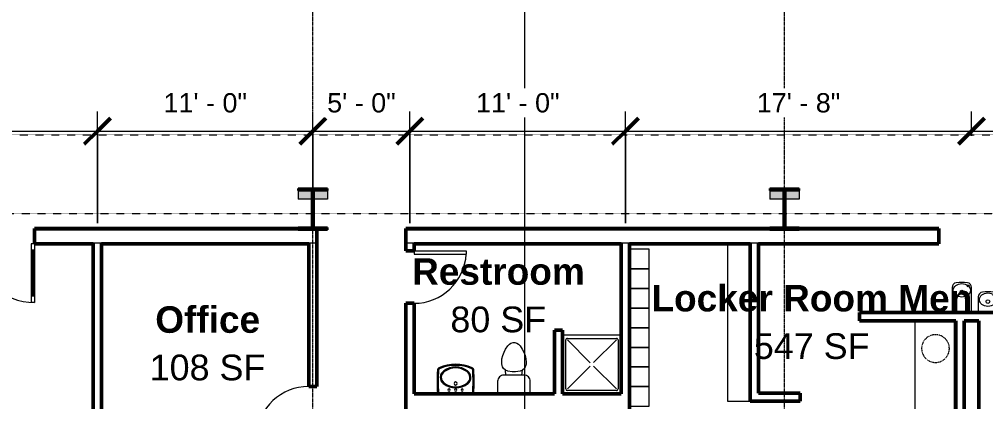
# Model space of a CAD drawing. Header units: inches. Extents: x 21836 to 26424, y -23174 to -20350.
# Drawn here: x 24929 to 25521, y -22465 to -22231 of the extents above; entities that cross this region are included whole.
import ezdxf

# ---------------------------------------------------------------- set-up
doc = ezdxf.new("R2010")
doc.units = ezdxf.units.IN
doc.header["$MEASUREMENT"] = 0
for name, pattern in [('Dash 1_16_', [0.12499999999999999, 0.06249999999999999, -0.06249999999999999]), ('Dash dot dot', [0.8124999999999999, 0.2499999999999999, -0.1875, 0, -0.1875, 0, -0.1875]), ('Grid Line 1_2_', [0.8749999999999999, 0.4999999999999999, -0.125, 0.125, -0.125])]:
    doc.linetypes.add(name, pattern=pattern)
for name, color, linetype, lineweight in [('A-ANNO-DIMS', 211, 'Continuous', 9), ('A-ANNO-DIMS-128', 211, 'Continuous', 9), ('A-DETL', 90, 'Continuous', 9), ('A-DOOR', 31, 'Continuous', 13), ('A-DOOR-GLAZ', 31, 'Continuous', 30), ('A-WALL', 113, 'Continuous', 13), ('A-WALL-PATT', 111, 'Continuous', 50), ('G-ANNO-SYMB', 111, 'Continuous', 9), ('I-FURN', 30, 'Continuous', 9), ('I-WALL', 2, 'Continuous', 13), ('L-SITE-WALL', 31, 'Continuous', 13), ('M-AREA-IDEN', 171, 'Continuous', 9), ('P-SANR-FIXT', 6, 'Continuous', 9), ('Q-CASE', 31, 'Continuous', 9), ('S-COLS', 52, 'Continuous', 9), ('S-GRID', 1, 'Continuous', 9)]:
    doc.layers.add(name, color=color, linetype=linetype, lineweight=lineweight)
doc.styles.add('Arial_1', font='arial.ttf', dxfattribs={"height": 11.80239520958083})
doc.styles.add('Arial_2', font='arial.ttf', dxfattribs={"height": 15.73652694610777})
doc.styles.add('Arial_B_1', font='arialbd.ttf', dxfattribs={"height": 16.23609923011119})
doc.dimstyles.new('Linear_-_3_32__Arial_1', dxfattribs={"dimscale": 12, "dimtxt": 12, "dimasz": 1.333333333333333, "dimexe": 1, "dimexo": 0.6666666666666667, "dimgap": 0.6666666666666666, "dimtad": 1, "dimdec": 0, "dimzin": 1, "dimdsep": 46, "dimlunit": 4, "dimtxsty": 'Arial_1', "dimblk1": 'OBLIQUE', "dimblk2": 'OBLIQUE', "dimsah": 1, "dimcen": 0.09, "dimdle": 1, "dimazin": 0, "dimtfac": 1, "dimtdec": 4, "dimtix": 1, "dimtmove": 0, "dimatfit": 3, "dimfxl": 1, "dimtvp": 1, "dimtfill": 1, "dimfrac": 2, "dimtolj": 1, "dimtzin": 0, "dimarcsym": 2})
doc.dimstyles.new('Linear_-_3_32__Arial_2', dxfattribs={"dimscale": 12, "dimtxt": 12, "dimasz": 1.333333333333333, "dimexe": 1, "dimexo": 0.6666666666666667, "dimgap": 0.6666666666666666, "dimtad": 1, "dimdec": 0, "dimzin": 1, "dimdsep": 46, "dimlunit": 4, "dimtxsty": 'Arial_1', "dimblk1": 'OBLIQUE', "dimblk2": 'OBLIQUE', "dimsah": 1, "dimcen": 0.09, "dimdle": 1, "dimazin": 0, "dimtfac": 1, "dimtdec": 4, "dimtix": 1, "dimtmove": 0, "dimatfit": 3, "dimfxl": 1, "dimtvp": 1, "dimtfill": 1, "dimfrac": 2, "dimtolj": 1, "dimtzin": 0, "dimarcsym": 2})
doc.dimstyles.new('Linear_-_3_32__Arial_3', dxfattribs={"dimscale": 12, "dimtxt": 12, "dimasz": 1.333333333333333, "dimexe": 1, "dimexo": 0.6666666666666667, "dimgap": 0.6666666666666666, "dimtad": 1, "dimdec": 0, "dimzin": 1, "dimdsep": 46, "dimlunit": 4, "dimtxsty": 'Arial_1', "dimblk1": 'OBLIQUE', "dimblk2": 'OBLIQUE', "dimsah": 1, "dimcen": 0.09, "dimdle": 1, "dimazin": 0, "dimtfac": 1, "dimtdec": 4, "dimtix": 1, "dimtmove": 0, "dimatfit": 3, "dimfxl": 1, "dimtvp": 1, "dimtfill": 1, "dimfrac": 2, "dimtolj": 1, "dimtzin": 0, "dimarcsym": 2})
pattern_1 = [(45, (0, 0), (-12.67135351886293, 12.67135351886293), []), (45, (0, 19.2), (-12.67135351886293, 12.67135351886293), [])]

# ---------------------------------------------------------------- blocks, each defined once
blk = doc.blocks.new('Locker-Double Stacked - 12_ x 12_-489636-First Floor Plan')
at = {"layer": 'I-FURN'}
for p, q in [((5.999999999999998, 5.999999999999805), (-5.999999999999998, 5.999999999999805)), ((-5.999999999999998, 5.999999999999805), (-5.999999999999998, -6.000000000000192)), ((5.999999999999998, -6.000000000000192), (5.999999999999998, 5.999999999999805)), ((-5.999999999999998, -6.000000000000192), (5.999999999999998, -6.000000000000192))]:
    blk.add_line(p, q, dxfattribs=at)
blk = doc.blocks.new('Furniture 4 - Furniture 1-489626-First Floor Plan')
at = {"layer": 'I-FURN'}
for p, q in [((25345.98860625885, -22494.6778103975), (25345.98860625885, -22591.05281039725)), ((25345.98860625885, -22591.05281039725), (25359.98860625885, -22591.05281039725))]:
    blk.add_line(p, q, dxfattribs=at)
blk = doc.blocks.new('Vanity Counter Top w 2 Round Sink Holes - 72_-489639-First Floor Plan')
at = {"layer": 'Q-CASE', "lineweight": 20}
for p, q in [((-52.26229508196725, 24.99999999999994), (32.01895491788748, 24.99999999999994)), ((-52.26229508196725, 0.750000000000015), (32.01895491788152, 0.750000000000015))]:
    blk.add_line(p, q, dxfattribs=at)
at = {"layer": 'Q-CASE', "linetype": 'Dash dot dot'}
for centre, radius, start, end in [((-34.26229508196761, 12.49999999999992), 8.499999999999957, 359.9999999999994, 179.9999999999999), ((14.98770491782051, 12.4999999999999), 8.49999999999998, 359.9999999999994, 179.9999999999999), ((-34.26229508196761, 12.49999999999992), 8.499999999999957, 180.0000000000002, 5.088887490341627e-14), ((14.98770491782051, 12.49999999999995), 8.49999999999998, 180.0000000000002, 5.088887490341627e-14)]:
    blk.add_arc(centre, radius, start, end, dxfattribs=at)
blk = doc.blocks.new('Single-Flush - 32_ x 84_-460923-First Floor Plan')
at = {"layer": 'A-DOOR', "lineweight": 20}
for p, q in [((14, -2.499999999999781), (14, -34.50416177666408)), ((16.00000000000093, -2.499999999999781), (14, -2.499999999999781)), ((16.00000000000093, -2.499999999999781), (16.00000000000093, -34.50416177666408)), ((16.00000000000093, -34.50416177666408), (14, -34.50416177666408))]:
    blk.add_line(p, q, dxfattribs=at)
at = {"layer": 'A-DOOR', "lineweight": 9}
blk.add_arc((16.00000000000093, -2.499999999999441), 32.06659275674492, 179.9999999999998, 266.4241294797687, dxfattribs=at)
blk = doc.blocks.new('Drinking_Fountain-Haws_Corporation-Wall_Mounted_1119 - 1119-477162-First Floor Plan')
at = {"layer": 'P-SANR-FIXT'}
for p, q in [((13.06730615125697, 19.62133033769845), (13.06730615125697, 4.820000000000007)), ((25.06730615125948, 4.820000000000008), (25.06730615125948, 19.62133033770076)), ((29.06730615125976, 13.87133033769821), (29.06730615125976, 4.820000000000008)), ((41.06730615125976, 4.820000000000008), (41.06730615125976, 13.8713303376982)), ((43.06730615125903, 4.820000000000008), (11.06730615125899, 4.820000000000008)), ((11.06730615125899, 4.820000000000008), (11.06730615125899, 4.320000000000007)), ((43.06730615125903, 4.320000000000007), (43.06730615125903, 4.820000000000008))]:
    blk.add_line(p, q, dxfattribs=at)
for centre, radius in [((19.06730615125896, 16.81995874346523), 1.125042524570615), ((22.93761885776501, 20.67074022211464), 0.6249999999999964), ((35.06730615126088, 11.0699999999998), 1.12504252457061), ((38.94230615125941, 14.94350507859413), 0.6249999999999929)]:
    blk.add_circle(centre, radius, dxfattribs=at)
for centre, radius, start, end in [((16.06730615125928, 19.62133033769844), 3.000000000000091, 97.57755787169778, 179.9999999999998), ((19.06730615125953, -2.929999999998137), 25.75000000000035, 82.4224421283023, 97.57755787169798), ((22.06730615125956, 19.62133033770076), 2.999999999999986, 359.9999999999995, 82.42244212830234), ((32.06730615125949, 13.8713303376982), 2.999999999999732, 97.5775578716984, 179.9999999999998), ((35.06730615125987, -8.679999999981227), 25.74999999998122, 82.42244212830241, 97.57755787169864), ((38.06730615125976, 13.8713303376982), 2.99999999999996, 359.9999999999996, 82.42244212830225)]:
    blk.add_arc(centre, radius, start, end, dxfattribs=at)
for centre, major_axis, ratio in [((19.06730615125896, 17.94500126803585), (-5.245600442950783, 2.944013233834268e-14), 0.7863730333306591), ((35.06730615126088, 12.19504252457041), (-5.245599668808185, 5.157051300863782e-14), 0.7863652844035096)]:
    blk.add_ellipse(centre, major_axis=major_axis, ratio=ratio, dxfattribs=at)
blk = doc.blocks.new('Double-Glass 1 - 72_ x 96_-618616-First Floor Plan')
at = {"layer": 'A-DOOR', "lineweight": 20}
for p, q in [((-36.02099497121982, 36.77886883073754), (-36.02099497121982, 40.77886883073754)), ((-36.02099497121982, 40.77886883073754), (-33.9971195484087, 40.77886883073754)), ((-36.02099497121982, 36.77886883073754), (-33.9971195484087, 36.77886883073754)), ((-33.9971195484087, 36.77886883073754), (-33.9971195484087, 40.77886883073754)), ((34.00000000001893, 36.77885080269023), (34.00000000001893, 40.77885080269023)), ((35.99520143834872, 40.77885080269023), (34.00000000001893, 40.77885080269023)), ((34.00000000001893, 36.77885080269023), (35.99520143834872, 36.77885080269023)), ((35.99520143834872, 36.77885080269023), (35.99520143834872, 40.77885080269023)), ((-36.02099497121982, 8.781249999999998), (-33.9971195484087, 8.781249999999998)), ((-36.02099497121982, 4.781249999999999), (-36.02099497121982, 8.781249999999998)), ((-33.9971195484087, 4.781249999999999), (-33.9971195484087, 8.781249999999998)), ((35.99520143834872, 8.781249999999998), (34.00000000001893, 8.781249999999998)), ((34.00000000001893, 4.781249999999922), (34.00000000001893, 8.781249999999998)), ((35.99520143834872, 4.781249999999922), (35.99520143834872, 8.781249999999998)), ((-36.02099497121982, 4.781249999999999), (-33.9971195484087, 4.781249999999999)), ((35.99520143834872, 4.781249999999922), (34.00000000001893, 4.781249999999922))]:
    blk.add_line(p, q, dxfattribs=at)
at = {"layer": 'A-DOOR', "lineweight": 9}
for p, q in [((-36.02099497121982, 8.781249999999998), (-36.02099497121982, 36.77886883073754)), ((-33.9971195484087, 8.781249999999998), (-33.9971195484087, 36.77886883073754)), ((34.00000000001893, 8.781249999999998), (34.00000000001893, 36.77885080269023)), ((35.99520143834872, 8.781249999999998), (35.99520143834872, 36.77885080269023))]:
    blk.add_line(p, q, dxfattribs=at)
for centre, radius, start, end in [((-36.02099497121988, 4.781251666498245), 35.9976171642393, 359.9999999999808, 90.00000000000006), ((35.99520143834867, 4.760265443550742), 36.01858535913946, 89.99999999999994, 179.9666166214017)]:
    blk.add_arc(centre, radius, start, end, dxfattribs=at)
at = {"layer": 'A-DOOR-GLAZ'}
for p, q in [((-34.99855977420474, 36.77886883073754), (-34.99855977420474, 8.781249999999995)), ((35.00000000000961, 8.781249999999998), (35.00000000000961, 36.77885080269023))]:
    blk.add_line(p, q, dxfattribs=at)
blk = doc.blocks.new('Toilet-Domestic-3D - Toilet-Domestic-3D-489637-First Floor Plan')
at = {"layer": 'P-SANR-FIXT'}
for p, q in [((-1.873738709727301, 11.50000000000006), (-0.5000000000001319, 12.00000000000002)), ((-0.5000000000001326, 12.00000000000002), (0.5000000000001497, 12.00000000000002)), ((0.5000000000001499, 12.00000000000002), (1.873738709727314, 11.50000000000006)), ((-6.787750874495901, 4.000000000000085), (-6.059810405963448, 6.000000000000224)), ((-6.059810405963455, 6.000000000000207), (-5.127195089653489, 8.000000000000112)), ((-5.127195089653492, 8.000000000000107), (-3.739764113511693, 10.0000000000001)), ((-3.739764113511677, 10.00000000000013), (-2.739764113511752, 11.00000000000004)), ((-2.739764113511753, 11.00000000000004), (-1.873738709727293, 11.50000000000007)), ((1.873738709727305, 11.50000000000006), (2.739764113511741, 11.00000000000005)), ((2.739764113511736, 11.00000000000006), (3.739764113511721, 10.00000000000005)), ((3.739764113511732, 10.00000000000004), (5.127195089653512, 8.000000000000064)), ((5.127195089653513, 8.00000000000006), (6.059810405963525, 6.000000000000047)), ((6.059810405963531, 6.000000000000028), (6.787750874495945, 3.999999999999983)), ((-7.50000000000002, -3.425093895454522e-14), (-7.325688514504699, 1.99238939618353)), ((-7.325688514504694, 1.992389396183555), (-6.787750874495927, 3.999999999999996)), ((6.787750874495946, 3.999999999999977), (7.325688514504697, 1.992389396183532)), ((7.325688514504697, 1.992389396183537), (7.50000000000002, -8.293365993949918e-14)), ((-7.412844257252362, -0.9961946980916878), (-7.50000000000002, -3.697042672001771e-14)), ((-7.235846299147765, -1.99999999999979), (-7.412844257252362, -0.9961946980917018)), ((-6.967897106716618, -2.999999999999912), (-7.235846299147754, -1.999999999999842)), ((-6.401133212130358, -3.999999999999919), (-6.967897106716618, -2.999999999999914)), ((-5.209379619536154, -4.99999999999991), (-6.401133212130358, -3.999999999999921)), ((-3.835640909808946, -5.49999999999988), (-5.209379619536155, -4.99999999999991)), ((-4.861662917351556, -8.023778450744098), (-5.209379619536154, -4.99999999999991)), ((-0.9999999999997728, -5.999999999999972), (-3.835640909808924, -5.499999999999883)), ((3.835640909808857, -5.499999999999932), (0.9999999999997848, -5.999999999999972)), ((5.209379619536155, -4.999999999999937), (3.835640909808858, -5.499999999999933)), ((4.861662917351547, -8.023778450744098), (5.209379619536154, -4.999999999999936)), ((6.40113321213035, -3.999999999999953), (5.209379619536155, -4.999999999999937)), ((6.96789710671662, -2.999999999999932), (6.40113321213035, -3.999999999999953)), ((7.235846299147753, -1.999999999999943), (6.96789710671662, -2.999999999999932)), ((7.412844257252376, -0.9961946980917418), (7.235846299147751, -1.999999999999961)), ((7.500000000000021, -6.686708314075687e-14), (7.412844257252373, -0.9961946980917571)), ((-9.976221549255797, -11.74999999999998), (-9.976221549255797, -19.47622154925572)), ((6.24999999999998, -8.023778450744098), (-6.250000000000018, -8.023778450744098)), ((0.9999999999997835, -5.999999999999972), (-0.9999999999997728, -5.999999999999972)), ((9.976221549255834, -19.47622154925572), (9.976221549255834, -11.74999999999989))]:
    blk.add_line(p, q, dxfattribs=at)
for centre, radius, start, end in [((-6.249999999999996, -11.74999999999996), 3.726221549255814, 90.00000000000034, 180.0000000000004), ((6.250000000000004, -11.74999999999991), 3.726221549255821, 3.244165775092787e-13, 90.00000000000044)]:
    blk.add_arc(centre, radius, start, end, dxfattribs=at)
blk = doc.blocks.new('Sink-Bathroom-Kohler-Pinoir-2035-8 - Vitreous_China-0-White-670431-First Floor Plan')
at = {"layer": 'P-SANR-FIXT'}
for p, q in [((25184.77107965205, -22460.55281039755), (25184.77107965205, -22460.05562938726)), ((25185.02685057112, -22460.04717637414), (25185.02685057112, -22460.55281039755)), ((25185.43980506935, -22460.55281039755), (25185.43980506935, -22460.03346678297)), ((25185.43980506935, -22460.22006269972), (25195.890225352, -22460.20470472853)), ((25195.89022535173, -22460.03346678297), (25185.44102080645, -22460.03346678297)), ((25206.33942989701, -22460.03346678297), (25195.89022535173, -22460.03346678297)), ((25195.89022535188, -22460.20470472853), (25206.34064563412, -22460.22006269972)), ((25206.34064563412, -22460.03346678297), (25206.34064563412, -22460.55281039755)), ((25206.75360013235, -22460.55281039755), (25206.75360013235, -22460.04717637414)), ((25207.00937105142, -22460.05562938726), (25207.00937105142, -22460.55281039755))]:
    blk.add_line(p, q, dxfattribs=at)
for centre, radius, start, end in [((25186.31537674463, -22445.99220432436), 1.544519686637841, 113.9604543179797, 180.0345247109259), ((25186.31537674463, -22445.99220432436), 1.288748767561916, 113.9876503685645, 180.3964692136334), ((25195.89144108884, -22467.85306191026), 25.41075363390239, 66.33023386738924, 113.6741643144191), ((25195.89144108884, -22467.85306191026), 25.15498271482729, 66.33023386739096, 113.672646684408), ((25195.89144108884, -22467.85306191026), 24.74081247949966, 66.33023386739227, 113.6697661326155), ((25195.89022535173, -22456.26437789526), 12.20198431809275, 53.76827356568381, 126.2317264343024), ((25195.89022535173, -22456.26437789526), 11.56677911326761, 53.6930886792163, 126.306911320773), ((25205.47795302797, -22445.98302978693), 1.276131900046793, 359.096477660509, 66.33023386747634), ((25205.47795302797, -22445.98302978693), 1.531902819117339, 359.5057436110434, 66.33023386741333), ((25291.11994269835, -22453.02270092775), 106.5811557169337, 176.2183085890681, 183.7835029863221), ((25291.11994269835, -22453.02270092775), 106.325384797861, 176.213511658589, 183.7880526100656), ((25291.11994269835, -22453.02270092775), 105.9112145625342, 176.2045452433553, 183.7954547566424), ((25186.31537674463, -22445.99220432436), 0.874578532235708, 114.0553382882569, 181.2927192628915), ((25191.38379387203, -22450.50157676432), 4.895336050077571, 123.5514393254221, 230.6366390139368), ((25191.38379387203, -22450.50157676432), 4.260130845254762, 123.3558480601915, 230.4225314372479), ((25200.39665683144, -22450.50157676432), 4.260130845250716, 309.5774685635548, 56.6441519398151), ((25200.39665683144, -22450.50157676432), 4.895336050074046, 309.363360986881, 56.44856067454643), ((25205.47795302797, -22445.98302978693), 0.8619616647182127, 358.0782655431236, 66.33023386755457), ((25100.66050800512, -22453.02270092775), 105.9112145625267, 356.2045452433549, 3.79545475664282), ((25100.66050800512, -22453.02270092775), 106.3253847978605, 356.2119473899298, 3.785391585721964), ((25100.66050800511, -22453.02270092775), 106.581155716939, 356.2164970136751, 3.780016203045402), ((25195.89022535173, -22443.97309147552), 12.81773033737714, 233.5725173884529, 306.4274826118585), ((25195.89022535173, -22443.97309147552), 12.18252513255171, 233.6507630592199, 306.34923694107), ((25195.89022535173, -22454.17780989464), 0.9343103505671024, 0, 180), ((25195.89022535173, -22454.17780989464), 0.9343103505671024, 180, 0), ((25191.89402704619, -22458.2303116808), 0.691803735022404, 0, 180), ((25191.89402704619, -22458.2303116808), 0.69180373502968, 180, 0), ((25195.89022535173, -22458.24030956309), 0.6900000125169754, 0, 180), ((25195.89022535173, -22458.24030956309), 0.6900000125169754, 180, 0), ((25199.89022547094, -22458.24030956309), 0.690000057220459, 0, 180), ((25199.89022547094, -22458.24030956309), 0.690000057220459, 180, 0)]:
    blk.add_arc(centre, radius, start, end, dxfattribs=at)
blk = doc.blocks.new('Shower Base-3D - 36_ x 36_-670432-First Floor Plan')
at = {"layer": 'P-SANR-FIXT'}
for p, q in [((17.99999999999998, 17.99999999999985), (-18, 17.99999999999985)), ((-15.99999999999982, -15.00000000000082), (-15.99999999999982, 14.99999999999945)), ((-14.99999999999968, 15.99999999999961), (15.00000000000066, 15.99999999999961)), ((-1.115614052494397, 1.002699000636289), (-14.99999999999967, 14.99999999999945)), ((0.971815353435601, 1.142617573305627), (15.00000000000066, 14.99999999999975)), ((16.0000000000005, 14.99999999999975), (16.0000000000005, -15.00000000000045)), ((-1.132215927892247, -0.9839141693395289), (-15.00000000000021, -15.00000000000082)), ((1.010518217739194, -1.108536391652165), (15.00000000000051, -15.00000000000044)), ((15.0000000000005, -16.00000000000043), (-15.00000000000022, -16.00000000000043))]:
    blk.add_line(p, q, dxfattribs=at)
for centre, radius, start, end in [((-14.99999999999967, 14.99999999999945), 1.000000000000147, 90.00000000000026, 180.0000000000003), ((15.00000000000066, 14.99999999999975), 0.9999999999998626, 359.9999999999996, 89.9999999999999), ((-15.00000000000021, -15.00000000000082), 0.9999999999996163, 179.9999999999999, 269.9999999999997), ((15.00000000000051, -15.00000000000044), 0.9999999999999943, 269.9999999999996, 2.512638198356178e-13)]:
    blk.add_arc(centre, radius, start, end, dxfattribs=at)
blk = doc.blocks.new('DIMBLOCK19-First Floor Plan')
at = {"layer": 'A-ANNO-DIMS-128'}
for p, q in [((24628.39022535173, -22351.92781039727), (24628.39022535173, -22287.77702583922)), ((24976.39022535173, -22355.99031039742), (24976.39022535173, -22287.77702583922)), ((24628.39022535173, -22299.77702583922), (24976.39022535173, -22299.77702583922)), ((24628.39022535173, -22299.77702583922), (24628.39022535173, -22351.92781039727)), ((24976.39022535173, -22299.77702583922), (24976.39022535173, -22355.99031039742))]:
    blk.add_line(p, q, dxfattribs=at)
at = {"layer": 'A-ANNO-DIMS-128', "lineweight": 50}
for p, q in [((24628.39022535173, -22299.77702583922), (24636.39022535173, -22291.77702583922)), ((24976.39022535173, -22299.77702583922), (24984.39022535173, -22291.77702583922)), ((24628.39022535173, -22299.77702583922), (24620.39022535173, -22307.77702583922)), ((24976.39022535173, -22299.77702583922), (24968.39022535173, -22307.77702583922))]:
    blk.add_line(p, q, dxfattribs=at)
at = {"layer": 'A-ANNO-DIMS-128', "color": 0, "insert": (24776.91330227481, -22276.46693832195), "char_height": 11.80239520958084, "width": 61.14461538461538, "attachment_point": 1, "line_spacing_factor": 0.9385317878468563, "style": 'Arial_1', "bg_fill": 3, "box_fill_scale": 1.25, "bg_fill_color": 0, "bg_fill_transparency": 0}
blk.add_mtext('29\' - 0"', dxfattribs=at)
blk = doc.blocks.new('_Oblique')
at = {"color": 0, "linetype": 'ByBlock', "lineweight": -2}
blk.add_line((-0.5, -0.5), (0.5, 0.5), dxfattribs=at)
blk = doc.blocks.new('DIMBLOCK20-First Floor Plan')
at = {"layer": 'A-ANNO-DIMS-128'}
for p, q in [((24976.39022535173, -22355.99031039742), (24976.39022535173, -22287.77702583922)), ((25108.39022535173, -22355.99031039745), (25108.39022535173, -22287.77702583922)), ((24976.39022535173, -22299.77702583922), (25108.39022535173, -22299.77702583922)), ((24976.39022535173, -22299.77702583922), (24976.39022535173, -22355.99031039742)), ((25108.39022535173, -22299.77702583922), (25108.39022535173, -22355.99031039745))]:
    blk.add_line(p, q, dxfattribs=at)
at = {"layer": 'A-ANNO-DIMS-128', "lineweight": 50}
for p, q in [((24976.39022535173, -22299.77702583922), (24984.39022535173, -22291.77702583922)), ((25108.39022535173, -22299.77702583922), (25116.39022535173, -22291.77702583922)), ((24976.39022535173, -22299.77702583922), (24968.39022535173, -22307.77702583922)), ((25108.39022535173, -22299.77702583922), (25100.39022535173, -22307.77702583922))]:
    blk.add_line(p, q, dxfattribs=at)
at = {"layer": 'A-ANNO-DIMS-128', "color": 0, "insert": (25016.91330227481, -22276.46693832195), "char_height": 11.80239520958084, "width": 61.14461538461538, "attachment_point": 1, "line_spacing_factor": 0.9385317878468563, "style": 'Arial_1', "bg_fill": 3, "box_fill_scale": 1.25, "bg_fill_color": 0, "bg_fill_transparency": 0}
blk.add_mtext('11\' - 0"', dxfattribs=at)
blk = doc.blocks.new('DIMBLOCK21-First Floor Plan')
at = {"layer": 'A-ANNO-DIMS-128'}
for p, q in [((25108.39022535173, -22355.99031039745), (25108.39022535173, -22287.77702583922)), ((25167.89022535173, -22355.99031039746), (25167.89022535173, -22287.77702583922)), ((25108.39022535173, -22299.77702583922), (25167.89022535173, -22299.77702583922)), ((25108.39022535173, -22299.77702583922), (25108.39022535173, -22355.99031039745)), ((25167.89022535173, -22299.77702583922), (25167.89022535173, -22355.99031039746))]:
    blk.add_line(p, q, dxfattribs=at)
at = {"layer": 'A-ANNO-DIMS-128', "lineweight": 50}
for p, q in [((25108.39022535173, -22299.77702583922), (25116.39022535173, -22291.77702583922)), ((25167.89022535173, -22299.77702583922), (25175.89022535173, -22291.77702583922)), ((25108.39022535173, -22299.77702583922), (25100.39022535173, -22307.77702583922)), ((25167.89022535173, -22299.77702583922), (25159.89022535173, -22307.77702583922))]:
    blk.add_line(p, q, dxfattribs=at)
at = {"layer": 'A-ANNO-DIMS-128', "color": 0, "insert": (25117.18637919789, -22276.46693832195), "char_height": 11.80239520958084, "width": 50.28923076923076, "attachment_point": 1, "line_spacing_factor": 0.9385317878468563, "style": 'Arial_1', "bg_fill": 3, "box_fill_scale": 1.25, "bg_fill_color": 0, "bg_fill_transparency": 0}
blk.add_mtext('5\' - 0"', dxfattribs=at)
blk = doc.blocks.new('DIMBLOCK22-First Floor Plan')
at = {"layer": 'A-ANNO-DIMS-128'}
for p, q in [((25167.89022535173, -22355.99031039746), (25167.89022535173, -22287.77702583922)), ((25299.89022535173, -22355.99031039748), (25299.89022535173, -22287.77702583922)), ((25167.89022535173, -22299.77702583922), (25299.89022535173, -22299.77702583922)), ((25167.89022535173, -22299.77702583922), (25167.89022535173, -22355.99031039746)), ((25299.89022535173, -22299.77702583922), (25299.89022535173, -22355.99031039748))]:
    blk.add_line(p, q, dxfattribs=at)
at = {"layer": 'A-ANNO-DIMS-128', "lineweight": 50}
for p, q in [((25167.89022535173, -22299.77702583922), (25175.89022535173, -22291.77702583922)), ((25299.89022535173, -22299.77702583922), (25307.89022535173, -22291.77702583922)), ((25167.89022535173, -22299.77702583922), (25159.89022535173, -22307.77702583922)), ((25299.89022535173, -22299.77702583922), (25291.89022535173, -22307.77702583922))]:
    blk.add_line(p, q, dxfattribs=at)
at = {"layer": 'A-ANNO-DIMS-128', "color": 0, "insert": (25208.41330227481, -22276.46693832195), "char_height": 11.80239520958084, "width": 61.14461538461538, "attachment_point": 1, "line_spacing_factor": 0.9385317878468563, "style": 'Arial_1', "bg_fill": 3, "box_fill_scale": 1.25, "bg_fill_color": 0, "bg_fill_transparency": 0}
blk.add_mtext('11\' - 0"', dxfattribs=at)
blk = doc.blocks.new('DIMBLOCK23-First Floor Plan')
at = {"layer": 'A-ANNO-DIMS-128'}
for p, q in [((25299.89022535173, -22355.99031039748), (25299.89022535173, -22287.77702583922)), ((25511.89022535175, -22302.62514269035), (25511.89022535175, -22287.77702583922)), ((25299.89022535173, -22299.77702583922), (25511.89022535175, -22299.77702583922)), ((25299.89022535173, -22299.77702583922), (25299.89022535173, -22355.99031039748)), ((25511.89022535175, -22299.77702583922), (25511.89022535175, -22302.62514269035))]:
    blk.add_line(p, q, dxfattribs=at)
at = {"layer": 'A-ANNO-DIMS-128', "lineweight": 50}
for p, q in [((25299.89022535173, -22299.77702583922), (25307.89022535173, -22291.77702583922)), ((25511.89022535175, -22299.77702583922), (25519.89022535175, -22291.77702583922)), ((25299.89022535173, -22299.77702583922), (25291.89022535173, -22307.77702583922)), ((25511.89022535175, -22299.77702583922), (25503.89022535175, -22307.77702583922))]:
    blk.add_line(p, q, dxfattribs=at)
at = {"layer": 'A-ANNO-DIMS-128', "color": 0, "insert": (25380.41330227482, -22276.46693832195), "char_height": 11.80239520958084, "width": 61.14461538461538, "attachment_point": 1, "line_spacing_factor": 0.9385317878468563, "style": 'Arial_1', "bg_fill": 3, "box_fill_scale": 1.25, "bg_fill_color": 0, "bg_fill_transparency": 0}
blk.add_mtext('17\' - 8"', dxfattribs=at)
blk = doc.blocks.new('DIMBLOCK24-First Floor Plan')
at = {"layer": 'A-ANNO-DIMS-128'}
for p, q in [((25511.89022535175, -22302.62514269035), (25511.89022535175, -22287.77702583922)), ((25723.89022535177, -22355.99031039757), (25723.89022535177, -22287.77702583922)), ((25511.89022535175, -22299.77702583922), (25723.89022535177, -22299.77702583922)), ((25511.89022535175, -22299.77702583922), (25511.89022535175, -22302.62514269035)), ((25723.89022535177, -22299.77702583922), (25723.89022535177, -22355.99031039757))]:
    blk.add_line(p, q, dxfattribs=at)
at = {"layer": 'A-ANNO-DIMS-128', "lineweight": 50}
for p, q in [((25511.89022535175, -22299.77702583922), (25519.89022535175, -22291.77702583922)), ((25723.89022535177, -22299.77702583922), (25731.89022535177, -22291.77702583922)), ((25511.89022535175, -22299.77702583922), (25503.89022535175, -22307.77702583922)), ((25723.89022535177, -22299.77702583922), (25715.89022535177, -22307.77702583922))]:
    blk.add_line(p, q, dxfattribs=at)
at = {"layer": 'A-ANNO-DIMS-128', "color": 0, "insert": (25592.41330227484, -22276.46693832195), "char_height": 11.80239520958084, "width": 61.14461538461538, "attachment_point": 1, "line_spacing_factor": 0.9385317878468563, "style": 'Arial_1', "bg_fill": 3, "box_fill_scale": 1.25, "bg_fill_color": 0, "bg_fill_transparency": 0}
blk.add_mtext('17\' - 8"', dxfattribs=at)

msp = doc.modelspace()

# ---------------------------------------------------------------- hatches: boundary and pattern name
at = {"layer": 'A-WALL-PATT', "lineweight": 9}
h = msp.add_hatch(dxfattribs=at)
h.set_pattern_fill('FP_11', color=256, style=0, pattern_type=2)
h.set_pattern_definition([(0, (0, 0), (40.96, 10.24), [1.69, -29.03, 1.69, -29.03, -163.84]), (0, (0, 0), (40.96, 10.24), [-61.44, 1.69, -59.75, 1.69, -29.03, -71.68]), (0, (0, 0), (40.96, 10.24), [-153.6, 1.69, -18.79, 1.69, -49.51]), (120, (15.36, 5.12), (-29.34810013475264, 30.35240053901061), [1.69, -29.03, 1.69, -29.03, -163.84]), (120, (15.36, 5.12), (-29.34810013475264, 30.35240053901061), [-61.43999999999999, 1.69, -59.74999999999999, 1.69, -29.03, -71.67999999999999]), (120, (15.36, 5.12), (-29.34810013475264, 30.35240053901061), [-153.6, 1.69, -18.79, 1.69, -49.50999999999999]), (240, (20.48, 25.6), (-11.61189986524734, -40.5924005390106), [1.69, -29.03, 1.69, -29.03, -163.84]), (240, (20.48, 25.6), (-11.61189986524734, -40.5924005390106), [-61.44, 1.69, -59.75, 1.69, -29.03, -71.68]), (240, (20.48, 25.6), (-11.61189986524734, -40.5924005390106), [-153.6, 1.69, -18.79, 1.69, -49.51])])
h.paths.add_polyline_path([(25721.3902253518, -22368.6778103976), (25721.3902253518, -22368.0528103976), (25647.3902253518, -22368.05281039758), (25647.3902253518, -22368.67781039758)], flags=0)
h.paths.add_polyline_path([(25642.3902253518, -22368.67781039758), (25642.3902253518, -22368.05281039758), (25563.89022535183, -22368.05281039757), (25563.89022535183, -22368.67781039757)], flags=0)
h.paths.add_polyline_path([(25491.89022535183, -22368.67781039755), (25491.89022535183, -22368.05281039756), (25381.39022535175, -22368.05281039753), (25381.39022535175, -22368.67781039753)], flags=0)
h.paths.add_polyline_path([(25376.39022535175, -22368.67781039753), (25376.39022535175, -22368.05281039753), (25302.39022535176, -22368.05281039751), (25302.39022535176, -22368.67781039751)], flags=0)
h.paths.add_polyline_path([(25297.39022535176, -22368.67781039751), (25297.39022535176, -22368.05281039751), (25170.39022535176, -22368.05281039749), (25170.39022535176, -22368.67781039749), (25258.00992513242, -22368.6778103975)], flags=0)
h.paths.add_polyline_path([(25105.89022535176, -22368.67781039747), (25105.89022535176, -22368.05281039748), (24978.89022535175, -22368.05281039745), (24978.89022535175, -22368.67781039744), (24981.54549762646, -22368.67781039744)], flags=0)
h.paths.add_polyline_path([(24973.89022535176, -22368.67781039744), (24973.89022535176, -22368.05281039745), (24937.89022535176, -22368.05281039744), (24937.89022535176, -22368.67781039744)], flags=0)
h.paths.add_polyline_path([(24865.89022535176, -22368.67781039742), (24865.89022535176, -22368.05281039742), (24630.89022535175, -22368.05281039738), (24630.89022535175, -22368.67781039737), (24705.08107012049, -22368.67781039739)], flags=0)
at = {"layer": 'S-COLS'}
h = msp.add_hatch(dxfattribs=at)
h.set_pattern_fill('FP_1', color=256, style=0, pattern_type=2)
h.set_pattern_definition(pattern_1)
h.paths.add_polyline_path([(25117.3902253517, -22336.05108243144), (25117.3902253517, -22334.79775742882), (25099.39022535169, -22334.79775742882), (25099.39022535169, -22336.05108243144)], flags=0)
h = msp.add_hatch(color=256, dxfattribs=at)
h.paths.add_polyline_path([(25107.76522535169, -22341.30613539987), (25107.76522535169, -22336.05108243144), (25099.39022535169, -22336.05108243144), (25099.39022535169, -22341.30613539987)], flags=0)
h.paths.add_polyline_path([(25117.3902253517, -22341.30613539987), (25117.3902253517, -22336.05108243144), (25109.01522535169, -22336.05108243144), (25109.01522535169, -22341.30613539987)], flags=0)
h = msp.add_hatch(dxfattribs=at)
h.set_pattern_fill('FP_1', color=256, style=0, pattern_type=2)
h.set_pattern_definition(pattern_1)
h.paths.add_polyline_path([(25109.01522535169, -22358.80281039725), (25109.01522535169, -22336.05108243144), (25107.76522535169, -22336.05108243144), (25107.76522535169, -22358.80281039725)], flags=0)
h = msp.add_hatch(dxfattribs=at)
h.set_pattern_fill('FP_1', color=256, style=0, pattern_type=2)
h.set_pattern_definition(pattern_1)
h.paths.add_polyline_path([(25406.39022535169, -22336.05108243144), (25406.39022535169, -22334.79775742882), (25388.39022535169, -22334.79775742882), (25388.39022535169, -22336.05108243144)], flags=0)
h = msp.add_hatch(color=256, dxfattribs=at)
h.paths.add_polyline_path([(25396.76522535169, -22341.30613539987), (25396.76522535169, -22336.05108243144), (25388.39022535169, -22336.05108243144), (25388.39022535169, -22341.30613539987)], flags=0)
h.paths.add_polyline_path([(25406.39022535169, -22341.30613539987), (25406.39022535169, -22336.05108243144), (25398.01522535169, -22336.05108243144), (25398.01522535169, -22341.30613539987)], flags=0)
h = msp.add_hatch(dxfattribs=at)
h.set_pattern_fill('FP_1', color=256, style=0, pattern_type=2)
h.set_pattern_definition(pattern_1)
h.paths.add_polyline_path([(25398.01522535169, -22358.80281039725), (25398.01522535169, -22336.05108243144), (25396.76522535169, -22336.05108243144), (25396.76522535169, -22358.80281039725)], flags=0)
h = msp.add_hatch(dxfattribs=at)
h.set_pattern_fill('FP_1', color=256, style=0, pattern_type=2)
h.set_pattern_definition(pattern_1)
h.paths.add_polyline_path([(25117.3902253517, -22360.05281039725), (25117.3902253517, -22358.80281039725), (25099.39022535169, -22358.80281039725), (25099.39022535169, -22360.05281039725)], flags=0)
h = msp.add_hatch(dxfattribs=at)
h.set_pattern_fill('FP_1', color=256, style=0, pattern_type=2)
h.set_pattern_definition(pattern_1)
h.paths.add_polyline_path([(25406.39022535169, -22360.05281039725), (25406.39022535169, -22358.80281039725), (25388.39022535169, -22358.80281039725), (25388.39022535169, -22360.05281039725)], flags=0)

# ---------------------------------------------------------------- linework, layer by layer
at = {"layer": 'A-DETL', "linetype": 'Dash 1_16_'}
for p, q in [((24651.39022535172, -22302.05281039722), (25927.39022535172, -22302.05281039722)), ((24820.01522535166, -22350.05281039722), (25107.76522535166, -22350.05281039722)), ((25109.01522535166, -22350.05281039722), (25396.76522535166, -22350.05281039722)), ((25398.01522535166, -22350.05281039722), (25685.76522535165, -22350.05281039722))]:
    msp.add_line(p, q, dxfattribs=at)
at = {"layer": 'A-WALL'}
for p, q in [((24937.89022535173, -22360.05281039741), (25110.89022535173, -22360.05281039745)), ((25165.39022535173, -22360.05281039746), (25491.8902253518, -22360.05281039752)), ((24937.89022535173, -22368.05281039741), (25110.89022535173, -22368.05281039745)), ((24973.89022535173, -22368.67781039742), (24973.89022535173, -22368.05281039742)), ((24978.89022535173, -22368.67781039742), (24978.89022535173, -22368.05281039742)), ((25105.89022535173, -22368.67781039745), (25105.89022535173, -22368.05281039745)), ((25165.39022535173, -22368.05281039746), (25491.8902253518, -22368.05281039753)), ((25170.39022535173, -22368.67781039746), (25170.39022535173, -22368.05281039746)), ((25297.39022535173, -22368.67781039749), (25297.39022535173, -22368.05281039749)), ((25302.39022535173, -22368.67781039749), (25302.39022535173, -22368.05281039749)), ((25376.39022535173, -22368.6778103975), (25376.39022535173, -22368.0528103975)), ((25381.39022535172, -22368.6778103975), (25381.39022535172, -22368.0528103975))]:
    msp.add_line(p, q, dxfattribs=at)
at = {"layer": 'G-ANNO-SYMB'}
msp.add_line((25238.09475313297, -20427.10082968056), (25238.09475313297, -23161.87110368475), dxfattribs=at)
at = {"layer": 'I-WALL', "lineweight": 50}
for p, q in [((24973.89022535173, -22368.67781039742), (24973.89022535173, -22769.05281039722)), ((24978.89022535173, -22491.55281039757), (24978.89022535173, -22368.67781039742)), ((25105.89022535173, -22368.67781039745), (25105.89022535173, -22456.05281039757)), ((25110.89022535173, -22456.05281039757), (25110.89022535173, -22368.67781039745)), ((25165.39022535173, -22368.67781039746), (25165.39022535173, -22373.05281039757)), ((25165.39022535173, -22373.05281039757), (25170.39022535173, -22373.05281039757)), ((25170.39022535173, -22373.05281039757), (25170.39022535173, -22368.67781039746)), ((25297.39022535173, -22368.67781039749), (25297.39022535173, -22460.55281039755)), ((25302.39022535173, -22672.05281039722), (25302.39022535173, -22368.67781039749)), ((25376.39022535173, -22368.6778103975), (25376.39022535173, -22465.05281039725)), ((25381.39022535172, -22460.05281039724), (25381.39022535172, -22368.6778103975)), ((25170.39022535173, -22405.05281039757), (25165.39022535173, -22405.05281039757)), ((25165.39022535173, -22405.05281039757), (25165.39022535173, -22519.05281039755)), ((25170.39022535173, -22460.55281039755), (25170.39022535173, -22405.05281039757)), ((25593.42661006961, -22410.77156039739), (25443.42661006961, -22410.77156039736)), ((25443.42661006961, -22410.77156039736), (25443.42661006961, -22415.77156039736)), ((25443.42661006961, -22415.77156039736), (25502.39022535175, -22415.77156039737)), ((25502.39022535175, -22415.77156039737), (25502.39022535175, -22500.05281039723)), ((25507.39022535175, -22760.42781039721), (25507.39022535175, -22415.77156039737)), ((25507.39022535175, -22415.77156039737), (25516.39022535175, -22415.77156039737)), ((25516.39022535175, -22415.77156039737), (25516.39022535175, -22760.42781039721)), ((25256.39022535173, -22421.55281039724), (25256.39022535173, -22460.55281039755)), ((25261.39022535173, -22421.55281039724), (25256.39022535173, -22421.55281039724)), ((25261.39022535173, -22460.55281039755), (25261.39022535173, -22421.55281039724)), ((25105.89022535173, -22456.05281039757), (25110.89022535173, -22456.05281039757)), ((25256.39022535173, -22460.55281039755), (25170.39022535173, -22460.55281039755)), ((25297.39022535173, -22460.55281039755), (25261.39022535173, -22460.55281039755)), ((25406.89022535173, -22460.05281039724), (25381.39022535172, -22460.05281039724)), ((25406.89022535173, -22465.05281039724), (25406.89022535173, -22460.05281039724)), ((25376.39022535173, -22465.05281039725), (25406.89022535173, -22465.05281039724))]:
    msp.add_line(p, q, dxfattribs=at)
at = {"layer": 'L-SITE-WALL', "lineweight": 50}
for p, q in [((25110.89022535173, -22359.30281039745), (24937.89022535173, -22359.30281039741)), ((24937.89022535173, -22359.30281039741), (24937.89022535173, -22368.67781039741)), ((25110.89022535173, -22368.67781039745), (25110.89022535173, -22359.30281039745)), ((25491.8902253518, -22359.30281039753), (25165.39022535173, -22359.30281039746)), ((25165.39022535173, -22359.30281039746), (25165.39022535173, -22368.67781039746)), ((25491.8902253518, -22368.67781039753), (25491.8902253518, -22359.30281039753)), ((24937.89022535173, -22368.67781039741), (24973.89022535173, -22368.67781039742)), ((24978.89022535173, -22368.67781039742), (25105.89022535173, -22368.67781039745)), ((25170.39022535173, -22368.67781039746), (25297.39022535173, -22368.67781039749)), ((25302.39022535173, -22368.67781039749), (25376.39022535173, -22368.6778103975)), ((25381.39022535172, -22368.6778103975), (25491.8902253518, -22368.67781039753))]:
    msp.add_line(p, q, dxfattribs=at)
at = {"layer": 'S-COLS', "lineweight": 30}
for p, q in [((25117.39022535166, -22334.79775742879), (25099.39022535166, -22334.79775742879)), ((25099.39022535166, -22334.79775742879), (25099.39022535166, -22336.05108243142)), ((25099.39022535166, -22336.05108243142), (25117.39022535166, -22336.05108243142)), ((25109.01522535166, -22336.05108243142), (25107.76522535166, -22336.05108243142)), ((25107.76522535166, -22336.05108243142), (25107.76522535166, -22358.80281039722)), ((25109.01522535166, -22358.80281039722), (25109.01522535166, -22336.05108243142)), ((25117.39022535166, -22336.05108243142), (25117.39022535166, -22334.79775742879)), ((25406.39022535166, -22334.79775742879), (25388.39022535166, -22334.79775742879)), ((25388.39022535166, -22334.79775742879), (25388.39022535166, -22336.05108243142)), ((25388.39022535166, -22336.05108243142), (25406.39022535166, -22336.05108243142)), ((25398.01522535166, -22336.05108243142), (25396.76522535166, -22336.05108243142)), ((25396.76522535166, -22336.05108243142), (25396.76522535166, -22358.80281039722)), ((25398.01522535166, -22358.80281039722), (25398.01522535166, -22336.05108243142)), ((25406.39022535166, -22336.05108243142), (25406.39022535166, -22334.79775742879)), ((25099.39022535166, -22358.80281039722), (25099.39022535166, -22360.05281039722)), ((25117.39022535166, -22358.80281039722), (25099.39022535166, -22358.80281039722)), ((25099.39022535166, -22360.05281039722), (25117.39022535166, -22360.05281039722)), ((25107.76522535166, -22358.80281039722), (25109.01522535166, -22358.80281039722)), ((25117.39022535166, -22360.05281039722), (25117.39022535166, -22358.80281039722)), ((25388.39022535166, -22358.80281039722), (25388.39022535166, -22360.05281039722)), ((25406.39022535166, -22358.80281039722), (25388.39022535166, -22358.80281039722)), ((25388.39022535166, -22360.05281039722), (25406.39022535166, -22360.05281039722)), ((25396.76522535166, -22358.80281039722), (25398.01522535166, -22358.80281039722)), ((25406.39022535166, -22360.05281039722), (25406.39022535166, -22358.80281039722))]:
    msp.add_line(p, q, dxfattribs=at)
at = {"layer": 'S-COLS'}
for p, q in [((25099.39022535166, -22336.05108243142), (25099.39022535166, -22341.30613539984)), ((25117.39022535166, -22336.05108243142), (25117.39022535166, -22341.30613539984)), ((25388.39022535166, -22336.05108243142), (25388.39022535166, -22341.30613539984)), ((25406.39022535166, -22336.05108243142), (25406.39022535166, -22341.30613539984)), ((25107.76522535166, -22341.30613539984), (25099.39022535166, -22341.30613539984)), ((25117.39022535166, -22341.30613539984), (25109.01522535166, -22341.30613539984)), ((25396.76522535166, -22341.30613539984), (25388.39022535166, -22341.30613539984)), ((25406.39022535166, -22341.30613539984), (25398.01522535166, -22341.30613539984))]:
    msp.add_line(p, q, dxfattribs=at)
at = {"layer": 'S-GRID', "linetype": 'Grid Line 1_2_'}
for p, q in [((25108.39022535166, -22848.20954309573), (25108.39022535167, -20426.10082968056)), ((25397.39022535166, -22848.20954309573), (25397.39022535166, -20426.10082968056))]:
    msp.add_line(p, q, dxfattribs=at)

# ---------------------------------------------------------------- block references
at = {"layer": 'A-DOOR'}
for name, p, rotation in [('Double-Glass 1 - 72_ x 96_-618616-First Floor Plan', (24901.89022535173, -22363.8965603974), 180), ('Single-Flush - 32_ x 84_-460923-First Floor Plan', (25167.89022535173, -22389.05281039757), 90), ('Single-Flush - 32_ x 84_-460923-First Floor Plan', (25108.39022535173, -22472.05281039757), 270)]:
    msp.add_blockref(name, p, dxfattribs=dict(at, rotation=rotation))
at = {"layer": 'I-FURN', "rotation": 270}
for p in [(25308.39022535173, -22378.05281039721), (25308.39022535173, -22390.05281039721), (25308.39022535173, -22402.05281039721), (25308.39022535173, -22414.05281039721), (25308.39022535173, -22426.05281039721), (25308.39022535173, -22438.05281039721), (25308.39022535173, -22450.05281039721), (25308.39022535173, -22462.05281039721)]:
    msp.add_blockref('Locker-Double Stacked - 12_ x 12_-489636-First Floor Plan', p, dxfattribs=at)
at = {"layer": 'I-FURN'}
msp.add_blockref('Furniture 4 - Furniture 1-489626-First Floor Plan', (16.40161909288144, 126), dxfattribs=at)
at = {"layer": 'P-SANR-FIXT'}
for name, p in [('Drinking_Fountain-Haws_Corporation-Wall_Mounted_1119 - 1119-477162-First Floor Plan', (25486.97125013016, -22415.09156039737)), ('Shower Base-3D - 36_ x 36_-670432-First Floor Plan', (25279.39022535173, -22442.55281039755)), ('Toilet-Domestic-3D - Toilet-Domestic-3D-489637-First Floor Plan', (25231.61520602514, -22441.0765888483)), ('Sink-Bathroom-Kohler-Pinoir-2035-8 - Vitreous_China-0-White-670431-First Floor Plan', (0, 0))]:
    msp.add_blockref(name, p, dxfattribs=at)
at = {"layer": 'Q-CASE', "rotation": 90.00000000000001}
msp.add_blockref('Vanity Counter Top w 2 Round Sink Holes - 72_-489639-First Floor Plan', (25502.39022535175, -22447.79051531525), dxfattribs=at)

# ---------------------------------------------------------------- texts
at = {"layer": 'M-AREA-IDEN', "attachment_point": 2, "line_spacing_factor": 0.9385317878468563}
for s, insert, char_height, width, style in [('Restroom', (25222.12504157748, -22377.51375873968), 16.23609923011119, 122.8799999999999, 'Arial_B_1'), ('Locker Room Men', (25414.14588329834, -22393.85291065642), 16.23609923011119, 228.0959999999998, 'Arial_B_1'), ('Office', (25043.99078964619, -22406.93227573578), 16.23609923011119, 74.68799999999993, 'Arial_B_1'), ('80 SF', (25222.01569149418, -22407.09179850914), 15.73652694610777, 69.88799999999993, 'Arial_2'), ('547 SF', (25414.03653321503, -22423.43095042588), 15.73652694610777, 84.47999999999992, 'Arial_2'), ('108 SF', (25043.88143956289, -22436.51031550525), 15.73652694610777, 84.47999999999992, 'Arial_2')]:
    msp.add_mtext(s, dxfattribs=dict(at, insert=insert, char_height=char_height, width=width, style=style))

# ---------------------------------------------------------------- next in the draw order: dimensions: what is measured, and where the dimension line sits
at = {"layer": 'A-ANNO-DIMS'}
dim = msp.add_linear_dim(base=(24976.39022535173, -22299.77702583922), p1=(24628.39022535173, -22359.92781039727), p2=(24976.39022535173, -22363.99031039742), dimstyle='Linear_-_3_32__Arial_2', override={"dimpost": '<>', "dimfxl": 348.0237117011587}, dxfattribs=at)
dim.commit()
dim.dimension.update_dxf_attribs({"geometry": 'DIMBLOCK19-First Floor Plan', "text_midpoint": (24802.39022535173, -22285.75104161971)})

# ---------------------------------------------------------------- next in the draw order: dimensions: what is measured, and where the dimension line sits
dim = msp.add_linear_dim(base=(25108.39022535173, -22299.77702583922), p1=(24976.39022535173, -22363.99031039742), p2=(25108.39022535173, -22363.99031039745), dimstyle='Linear_-_3_32__Arial_2', override={"dimpost": '<>', "dimfxl": 132}, dxfattribs=at)
dim.commit()
dim.dimension.update_dxf_attribs({"geometry": 'DIMBLOCK20-First Floor Plan', "text_midpoint": (25042.39022535173, -22285.75104161971)})

# ---------------------------------------------------------------- next in the draw order: dimensions: what is measured, and where the dimension line sits
dim = msp.add_linear_dim(base=(25167.89022535173, -22299.77702583922), p1=(25108.39022535173, -22363.99031039745), p2=(25167.89022535173, -22363.99031039746), dimstyle='Linear_-_3_32__Arial_2', override={"dimpost": '<>', "dimfxl": 59.5}, dxfattribs=at)
dim.commit()
dim.dimension.update_dxf_attribs({"geometry": 'DIMBLOCK21-First Floor Plan', "text_midpoint": (25138.14022535173, -22285.75104161971)})

# ---------------------------------------------------------------- next in the draw order: dimensions: what is measured, and where the dimension line sits
dim = msp.add_linear_dim(base=(25299.89022535173, -22299.77702583922), p1=(25167.89022535173, -22363.99031039746), p2=(25299.89022535173, -22363.99031039749), dimstyle='Linear_-_3_32__Arial_2', override={"dimpost": '<>', "dimfxl": 132}, dxfattribs=at)
dim.commit()
dim.dimension.update_dxf_attribs({"geometry": 'DIMBLOCK22-First Floor Plan', "text_midpoint": (25233.89022535173, -22285.75104161971)})

# ---------------------------------------------------------------- next in the draw order: dimensions: what is measured, and where the dimension line sits
dim = msp.add_linear_dim(base=(25511.89022535175, -22299.77702583922), p1=(25299.89022535173, -22363.99031039749), p2=(25511.89022535175, -22310.62514269035), dimstyle='Linear_-_3_32__Arial_3', override={"dimpost": '<>', "dimfxl": 218.613451380331}, dxfattribs=at)
dim.commit()
dim.dimension.update_dxf_attribs({"geometry": 'DIMBLOCK23-First Floor Plan', "text_midpoint": (25405.89022535174, -22285.75104161971)})

# ---------------------------------------------------------------- next in the draw order: dimensions: what is measured, and where the dimension line sits
dim = msp.add_linear_dim(base=(25723.89022535177, -22299.77702583922), p1=(25511.89022535175, -22310.62514269035), p2=(25723.89022535177, -22363.99031039757), dimstyle='Linear_-_3_32__Arial_1', override={"dimpost": '<>', "dimfxl": 218.6134513803488}, dxfattribs=at)
dim.commit()
dim.dimension.update_dxf_attribs({"geometry": 'DIMBLOCK24-First Floor Plan', "text_midpoint": (25617.89022535176, -22285.75104161971)})

doc.saveas('drawing.dxf')
